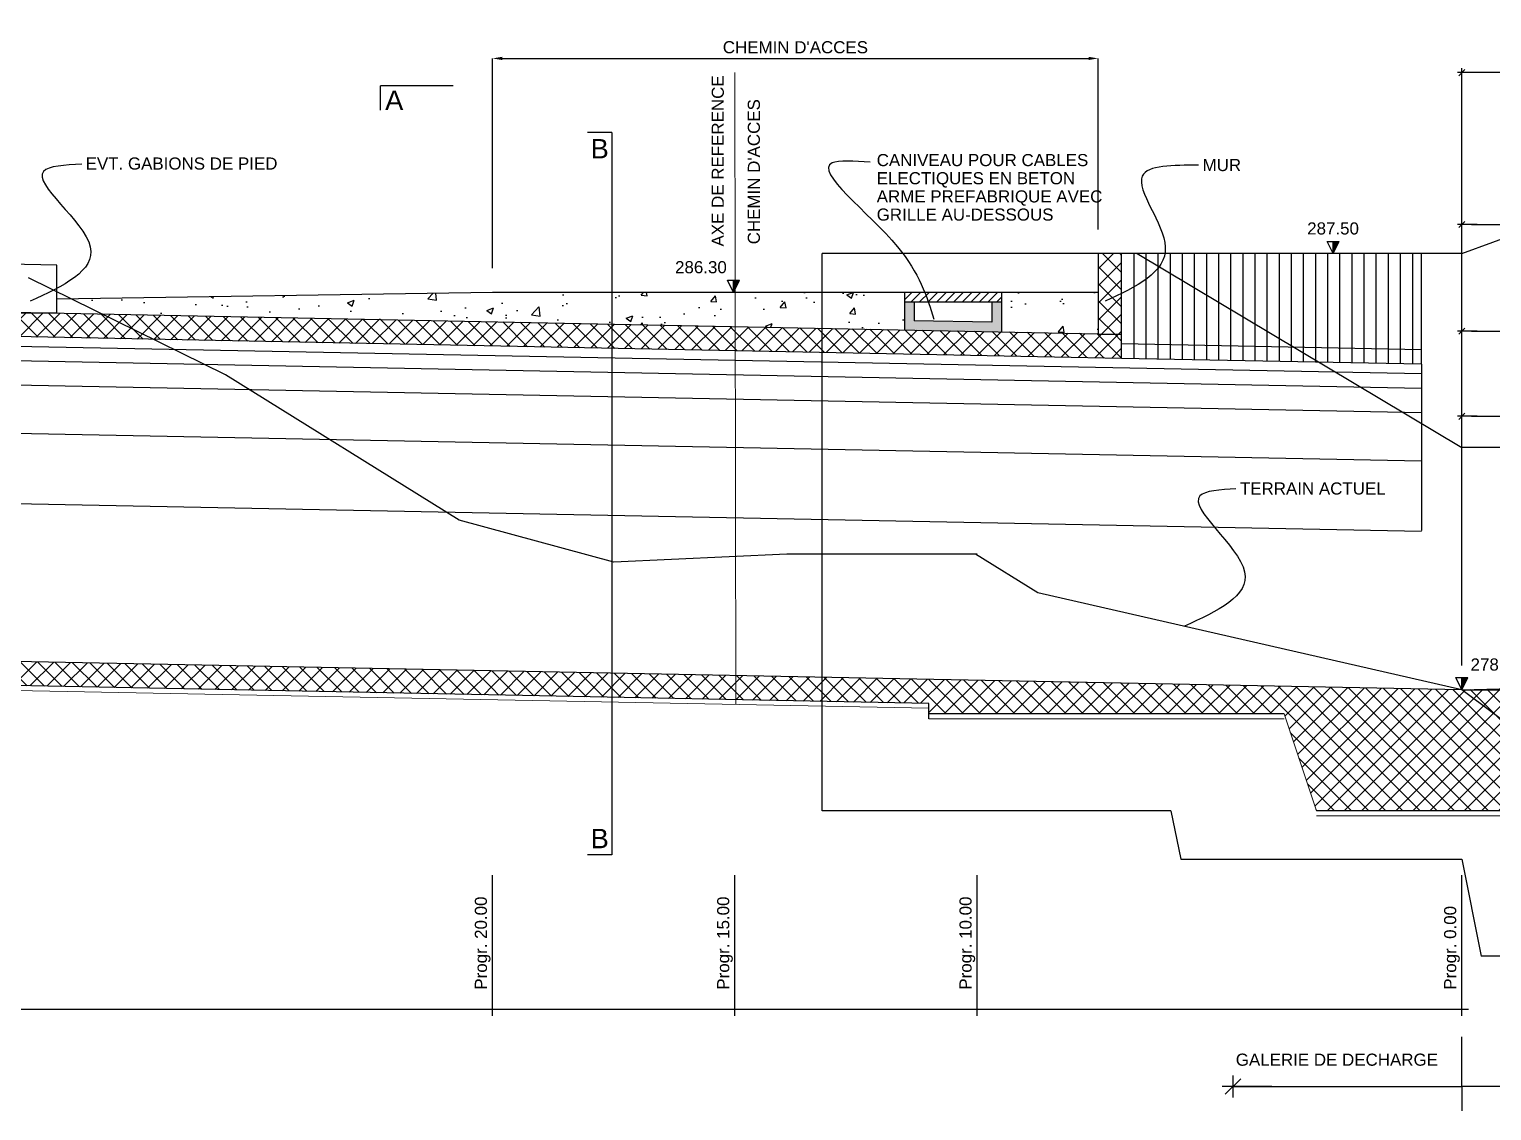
# Model space of a CAD drawing. Extents: x -367 to 63045, y 275 to 109039.
# Drawn here: x -119.76 to -89.58, y 472.36 to 494.68 of the extents above; entities that cross this region are included whole.
import ezdxf
from ezdxf.enums import TextEntityAlignment as Align

# ---------------------------------------------------------------- set-up
doc = ezdxf.new("R2010")
doc.units = 0
doc.header["$LTSCALE"] = 25.401856
doc.header["$MEASUREMENT"] = 0
for name, pattern in [('ACAD_ISO12W100', [21, 12, -3, 0, -3, 0, -3]), ('NASCOSTA', [9.525, 6.35, -3.175]), ('TRATTOPUNTO2', [12.7, 6.35, -3.175, 0, -3.175])]:
    doc.linetypes.add(name, pattern=pattern)
for name, color, linetype in [('curve livello 5 m', 7, 'Continuous'), ('DIME', 6, 'Continuous'), ('LIN010CO', 2, 'Continuous'), ('LIN018CO', 6, 'Continuous'), ('LIN018TR', 6, 'NASCOSTA'), ('LIN025CO', 7, 'Continuous'), ('LIN025TR', 7, 'NASCOSTA'), ('LIN035CO', 1, 'Continuous'), ('LIN050CO', 3, 'Continuous'), ('LIN07CO', 4, 'Continuous'), ('TEXT035', 1, 'Continuous'), ('TEXT050', 3, 'Continuous'), ('TRATTCOLO-30', 253, 'Continuous')]:
    doc.layers.add(name, color=color, linetype=linetype)
doc.styles.add('ARIAL', font='arial.ttf')
doc.styles.add('ROMANS', font='romans.shx')
doc.linetypes.add('ROCK', pattern='A,0.25,-0.18,["<",Standard,S=0.18,R=90,X=0,Y=-0.09],0,["-",Standard,S=0.18,R=45,X=-0.111213,Y=-0.238491],0.25', length=0.68)
doc.dimstyles.new('BO1', dxfattribs={"dimtxt": 0.25, "dimasz": 0.2, "dimexe": 0, "dimexo": 0.5, "dimgap": 0.1, "dimtad": 1, "dimzin": 0, "dimdsep": 46, "dimtxsty": 'ROMANS', "dimblk1": 'LINE', "dimblk2": 'LINE', "dimsah": 1, "dimcen": 2.5, "dimclrd": 256, "dimclre": 256, "dimclrt": 1, "dimadec": 0, "dimazin": 0, "dimtfac": 1, "dimtmove": 2, "dimatfit": 3, "dimldrblk": 'LINE', "dimfxl": 1, "dimtvp": 1, "dimtolj": 1, "dimtzin": 0, "dimarcsym": 0})
pattern_1 = [(45, (-210.99172, -133.72883), (-0.1767767, 0.1767767), []), (135, (-210.99172, -133.72883), (-0.1767767, -0.1767767), [])]

# ---------------------------------------------------------------- blocks, each defined once
blk = doc.blocks.new('LIVELLI1')
at = {"layer": 'LIN018CO'}
blk.add_solid([(0, 0.25), (0, 0), (0.125, 0.25)], dxfattribs=at)
at = {"layer": 'LIN035CO'}
for p, q in [((-0.125, 0.25), (0.125, 0.25)), ((0, 0), (-0.125, 0.25)), ((0, 0), (0, 0.25)), ((0, 0), (0.125, 0.25))]:
    blk.add_line(p, q, dxfattribs=at)
at = {"layer": 'TEXT035', "style": 'ARIAL'}
blk.add_attdef('VALORE', text='', height=0.25, dxfattribs=at).set_placement((0, 0.395), align=Align.CENTER)
blk = doc.blocks.new('LINE')
for p, q in [((-1.6, 0), (0.45, 0)), ((0, 0.45), (0, -0.45))]:
    blk.add_line(p, q)
at = {"color": 3}
blk.add_line((-0.318, -0.318), (0.318, 0.318), dxfattribs=at)
blk = doc.blocks.new('*D11')
at = {"layer": 'Defpoints', "color": 0, "transparency": 16777216}
for p in [(-82.392, 486.694), (-82.392, 483.244), (-90.202, 481.062)]:
    blk.add_point(p, dxfattribs=at)
at = {"layer": 'DIME', "lineweight": -2, "transparency": 16777216}
for p, q in [((-90.202, 481.562), (-90.202, 486.694)), ((-90.002, 486.694), (-82.592, 486.694)), ((-82.392, 483.744), (-82.392, 486.694))]:
    blk.add_line(p, q, dxfattribs=at)
at = {"layer": 'DIME', "lineweight": -2, "transparency": 16777216, "xscale": 0.2, "yscale": 0.2, "zscale": 0.2, "rotation": 180}
blk.add_blockref('LINE', (-90.202, 486.694), dxfattribs=at)
at = {"layer": 'DIME', "lineweight": -2, "transparency": 16777216, "xscale": 0.2, "yscale": 0.2, "zscale": 0.2}
blk.add_blockref('LINE', (-82.392, 486.694), dxfattribs=at)
at = {"layer": 'DIME', "color": 1, "transparency": 16777216, "insert": (-86.297, 486.921), "char_height": 0.25, "attachment_point": 5, "style": 'ARIAL'}
blk.add_mtext('\\A1;7.81', dxfattribs=at)
blk = doc.blocks.new('*D12')
at = {"layer": 'Defpoints', "color": 0, "transparency": 16777216}
for p in [(-79.652, 490.653), (-79.652, 489.551), (-90.202, 481.051)]:
    blk.add_point(p, dxfattribs=at)
at = {"layer": 'DIME', "lineweight": -2, "transparency": 16777216}
for p, q in [((-90.202, 481.551), (-90.202, 490.653)), ((-90.002, 490.653), (-79.852, 490.653)), ((-79.652, 490.051), (-79.652, 490.653))]:
    blk.add_line(p, q, dxfattribs=at)
at = {"layer": 'DIME', "lineweight": -2, "transparency": 16777216, "xscale": 0.2, "yscale": 0.2, "zscale": 0.2, "rotation": 180}
blk.add_blockref('LINE', (-90.202, 490.653), dxfattribs=at)
at = {"layer": 'DIME', "lineweight": -2, "transparency": 16777216, "xscale": 0.2, "yscale": 0.2, "zscale": 0.2}
blk.add_blockref('LINE', (-79.652, 490.653), dxfattribs=at)
at = {"layer": 'DIME', "color": 1, "transparency": 16777216, "insert": (-84.927, 490.881), "char_height": 0.25, "attachment_point": 5, "style": 'ARIAL'}
blk.add_mtext('\\A1;10.55', dxfattribs=at)
blk = doc.blocks.new('*D14')
at = {"layer": 'Defpoints', "color": 0, "transparency": 16777216}
for p in [(-86.402, 488.451), (-86.402, 487.28), (-90.202, 481.102)]:
    blk.add_point(p, dxfattribs=at)
at = {"layer": 'DIME', "lineweight": -2, "transparency": 16777216}
for p, q in [((-90.202, 481.602), (-90.202, 488.451)), ((-90.002, 488.451), (-86.602, 488.451)), ((-86.402, 487.78), (-86.402, 488.451))]:
    blk.add_line(p, q, dxfattribs=at)
at = {"layer": 'DIME', "lineweight": -2, "transparency": 16777216, "xscale": 0.2, "yscale": 0.2, "zscale": 0.2, "rotation": 180}
blk.add_blockref('LINE', (-90.202, 488.451), dxfattribs=at)
at = {"layer": 'DIME', "lineweight": -2, "transparency": 16777216, "xscale": 0.2, "yscale": 0.2, "zscale": 0.2}
blk.add_blockref('LINE', (-86.402, 488.451), dxfattribs=at)
at = {"layer": 'DIME', "color": 1, "transparency": 16777216, "insert": (-88.302, 488.679), "char_height": 0.25, "attachment_point": 5, "style": 'ARIAL'}
blk.add_mtext('\\A1;3.80', dxfattribs=at)
blk = doc.blocks.new('SEZ2')
at = {"layer": 'LIN07CO'}
for p, q in [((0, 0), (0, -1.5)), ((0, -1.5), (-0.5, -1.5))]:
    blk.add_line(p, q, dxfattribs=at)
at = {"layer": 'TEXT050', "style": 'ARIAL'}
blk.add_attdef('NOME_SEZIONE', text='', height=0.4, dxfattribs=at).set_placement((-0.25, -1.162), align=Align.MIDDLE)
blk = doc.blocks.new('SEZ1')
at = {"layer": 'LIN07CO'}
for q in [(-0.5, 1.5), (0, 0)]:
    blk.add_line((0, 1.5), q, dxfattribs=at)
at = {"layer": 'TEXT050', "style": 'ARIAL'}
blk.add_attdef('NOME_SEZIONE', text='', height=0.4, dxfattribs=at).set_placement((-0.25, 1.167), align=Align.MIDDLE)
blk = doc.blocks.new('SEZ5')
at = {"layer": 'LIN07CO'}
for p in [(-1.5, -0.5), (0, 0)]:
    blk.add_line(p, (-1.5, 0), dxfattribs=at)
at = {"layer": 'TEXT050', "style": 'ARIAL'}
blk.add_attdef('NOME_SEZIONE', text='', height=0.4, dxfattribs=at).set_placement((-1.217, -0.294), align=Align.MIDDLE)
blk = doc.blocks.new('*D25')
at = {"layer": 'Defpoints', "color": 0, "transparency": 16777216}
for p in [(-97.702, 494.08), (-97.702, 490.051), (-110.202, 489.251)]:
    blk.add_point(p, dxfattribs=at)
at = {"layer": 'DIME', "lineweight": -2, "transparency": 16777216}
for p, q in [((-110.202, 489.751), (-110.202, 494.08)), ((-110.002, 494.08), (-97.902, 494.08)), ((-97.702, 490.551), (-97.702, 494.08))]:
    blk.add_line(p, q, dxfattribs=at)
at = {"layer": 'DIME', "transparency": 16777216}
for points in [[(-110.002, 494.113), (-110.002, 494.047), (-110.202, 494.08)], [(-97.902, 494.113), (-97.902, 494.047), (-97.702, 494.08)]]:
    blk.add_solid(points, dxfattribs=at)
at = {"layer": 'DIME', "color": 1, "transparency": 16777216, "insert": (-103.952, 494.309), "char_height": 0.25, "attachment_point": 5, "style": 'ARIAL'}
blk.add_mtext("\\A1;CHEMIN D'ACCES", dxfattribs=at)
blk = doc.blocks.new('*D40')
at = {"layer": 'Defpoints', "color": 0, "transparency": 16777216}
for p in [(-90.202, 493.787), (-83.452, 493.051), (-90.202, 490.051)]:
    blk.add_point(p, dxfattribs=at)
at = {"layer": 'DIME', "lineweight": -2, "transparency": 16777216}
for p, q in [((-90.202, 490.551), (-90.202, 493.787)), ((-83.652, 493.787), (-90.002, 493.787)), ((-83.452, 493.551), (-83.452, 493.787))]:
    blk.add_line(p, q, dxfattribs=at)
at = {"layer": 'DIME', "lineweight": -2, "transparency": 16777216, "xscale": 0.2, "yscale": 0.2, "zscale": 0.2, "rotation": 180}
blk.add_blockref('LINE', (-90.202, 493.787), dxfattribs=at)
at = {"layer": 'DIME', "lineweight": -2, "transparency": 16777216, "xscale": 0.2, "yscale": 0.2, "zscale": 0.2}
blk.add_blockref('LINE', (-83.452, 493.787), dxfattribs=at)
at = {"layer": 'DIME', "color": 1, "transparency": 16777216, "insert": (-86.827, 494.015), "char_height": 0.25, "attachment_point": 5, "style": 'ARIAL'}
blk.add_mtext('\\A1;6.75', dxfattribs=at)

msp = doc.modelspace()

# ---------------------------------------------------------------- hatches: boundary and pattern name
at = {"layer": 'LIN010CO', "linetype": 'Continuous', "lineweight": 0}
h = msp.add_hatch(dxfattribs=at)
h.set_pattern_fill('ANSI37', color=256, scale=2, style=0)
h.set_pattern_definition(pattern_1)
h.paths.add_polyline_path([(-97.7018, 488.39917), (-97.2218, 488.38976), (-97.2218, 490.05079), (-97.7018, 490.05079)])
h.paths.add_polyline_path([(-103.4018, 488.01079), (-97.2218, 487.88967), (-97.2218, 488.38976), (-103.4018, 488.51089)])
h.paths.add_polyline_path([(-105.2018, 488.04607), (-103.4018, 488.01079), (-103.4018, 488.51089), (-105.2018, 488.54617)])
h.paths.add_polyline_path([(-110.2018, 488.14407), (-105.2018, 488.04607), (-105.2018, 488.54617), (-110.2018, 488.64417), (-110.2018, 488.44413)])
at = {"layer": 'LIN010CO'}
h = msp.add_hatch(dxfattribs=at)
h.set_pattern_fill('AR-CONC', color=256, scale=0.2, style=0)
h.set_pattern_definition([(50, (-210.9917, -133.7288), (1.4345204, -0.1255043), [0.15, -1.65]), (355, (-210.9917, -133.7288), (-0.2775027, 1.5043843), [0.12, -1.32]), (100.4514, (-210.8722, -133.7393), (1.1570188, 1.378879), [0.1274804, -1.4022842]), (46.1842, (-210.9917, -133.3288), (2.134482, -0.331038), [0.225, -2.475]), (96.6356, (-210.8139, -133.3564), (1.8693254, 1.948236), [0.1912206, -2.103426]), (351.1842, (-210.9917, -133.3288), (1.869324, 1.948237), [0.18, -1.98]), (21, (-210.7917, -133.4288), (1.193814, -0.8052378), [0.15, -1.65]), (326, (-210.7917, -133.4288), (0.4866307, 1.4503), [0.12, -1.32]), (71.4514, (-210.6922, -133.4959), (1.6804453, 0.645061), [0.1274804, -1.4022842]), (37.5, (-210.9917, -133.72883), (0.0243197, 0.6657877), [0, -1.304, 0, -1.34, 0, -1.325]), (7.5, (-210.9917, -133.7288), (0.5261391, 0.7888234), [0, -0.764, 0, -1.274, 0, -0.505]), (327.5, (-211.4377, -133.7288), (1.06764487, -0.04510974), [0, -0.5, 0, -1.56, 0, -2.07]), (317.5, (-211.6377, -133.7288), (1.1663723, 0.20021), [0, -0.65, 0, -1.036, 0, -1.47])])
h.paths.add_polyline_path([(-110.2018, 489.25079), (-118.89117, 489.11454), (-118.25512, 488.80202), (-110.2018, 488.64417)])
edge = h.paths.add_edge_path()
edge.add_spline(control_points=[(-107.75988, 488.59631), (-108.14647, 488.82173), (-108.52677, 489.04632), (-108.75625, 489.25079)], knot_values=[3.371221, 3.371221, 3.371221, 3.371221, 4.2483828, 4.2483828, 4.2483828, 4.2483828], degree=3, periodic=0)
edge.add_line((-108.75625, 489.25079), (-110.2018, 489.25079))
edge.add_line((-110.2018, 489.25079), (-110.2018, 488.64417))
edge.add_line((-110.2018, 488.64417), (-107.75988, 488.59631))
edge = h.paths.add_edge_path()
edge.add_line((-105.2018, 489.25079), (-108.75625, 489.25079))
edge.add_spline(control_points=[(-108.75625, 489.25079), (-108.52677, 489.04632), (-108.14647, 488.82173), (-107.75988, 488.59631)], knot_values=[3.371221, 3.371221, 3.371221, 3.371221, 4.2483828, 4.2483828, 4.2483828, 4.2483828], degree=3, periodic=0)
edge.add_line((-107.75988, 488.59631), (-105.2018, 488.54617))
edge.add_line((-105.2018, 488.54617), (-105.2018, 489.25079))
h.paths.add_polyline_path([(-103.4018, 489.25079), (-105.2018, 489.25079), (-105.2018, 488.54617), (-103.4018, 488.51089)])
h.paths.add_polyline_path([(-101.7018, 489.25079), (-103.4018, 489.25079), (-103.4018, 488.51089), (-101.7018, 488.47757)])
h.paths.add_polyline_path([(-97.7018, 489.25079), (-99.7018, 489.25079), (-99.7018, 488.43837), (-97.7018, 488.39917)])
h = msp.add_hatch(dxfattribs=at)
h.set_pattern_fill('ANSI31', color=256)
h.set_pattern_definition([(45, (-210.99172, -133.72883), (-0.088388348, 0.088388348), [])])
edge = h.paths.add_edge_path()
edge.add_line((-99.7018, 489.25079), (-101.28221, 489.25079))
edge.add_spline(control_points=[(-101.28221, 489.25079), (-101.25537, 489.18365), (-101.2308, 489.11705), (-101.20769, 489.05079)], knot_values=[4.00531147, 4.00531147, 4.00531147, 4.00531147, 4.23693918, 4.23693918, 4.23693918, 4.23693918], degree=3, periodic=0)
edge.add_line((-101.20769, 489.05079), (-99.7018, 489.05079))
edge.add_line((-99.7018, 489.05079), (-99.7018, 489.25079))
edge = h.paths.add_edge_path()
edge.add_spline(control_points=[(-101.20769, 489.05079), (-101.2308, 489.11705), (-101.25537, 489.18365), (-101.28221, 489.25079)], knot_values=[4.00531147, 4.00531147, 4.00531147, 4.00531147, 4.23693918, 4.23693918, 4.23693918, 4.23693918], degree=3, periodic=0)
edge.add_line((-101.28221, 489.25079), (-101.7018, 489.25079))
edge.add_line((-101.7018, 489.25079), (-101.7018, 489.05079))
edge.add_line((-101.7018, 489.05079), (-101.20769, 489.05079))
at = {"layer": 'LIN010CO', "linetype": 'Continuous', "lineweight": 0}
h = msp.add_hatch(dxfattribs=at)
h.set_pattern_fill('ANSI37', color=256, scale=2, style=0)
h.set_pattern_definition(pattern_1)
h.paths.add_polyline_path([(-132.2018, 488.87533), (-132.2018, 488.57527), (-131.54733, 488.56245), (-131.65104, 489.081)])
h.paths.add_polyline_path([(-131.64774, 489.06451), (-131.54733, 488.56245), (-130.3268, 488.53852), (-130.3268, 489.03825)])
h.paths.add_polyline_path([(-130.3268, 489.03825), (-130.3268, 488.53852), (-117.19504, 488.28114), (-118.24709, 488.79807), (-119.90794, 488.83109), (-120.18985, 488.83109), (-120.18985, 488.8367)])
h.paths.add_polyline_path([(-117.19504, 488.28114), (-110.2018, 488.14407), (-110.2018, 488.44413), (-110.2018, 488.63811), (-118.24709, 488.79807)])
h = msp.add_hatch(dxfattribs=at)
h.set_pattern_fill('ANSI37', color=256, scale=2, style=0)
h.set_pattern_definition(pattern_1)
h.paths.add_polyline_path([(-103.4018, 481.30951), (-110.2018, 481.44279), (-110.2018, 481.14273), (-110.2018, 480.94269), (-103.4018, 480.80941)])
h.paths.add_polyline_path([(-100.2018, 481.24679), (-103.4018, 481.30951), (-103.4018, 480.80941), (-101.2018, 480.76629), (-101.2018, 480.55079), (-100.2018, 480.55079)])
h.paths.add_polyline_path([(-90.2018, 481.05079), (-100.2018, 481.24679), (-100.2018, 480.55079), (-93.86847, 480.55079), (-93.2018, 478.55079), (-86.8918, 478.55079), (-85.8918, 475.55079), (-83.26518, 475.55079), (-83.39018, 475.80079), (-83.14018, 475.80079), (-83.26518, 475.55079), (-82.2418, 475.55079), (-80.7418, 477.55079), (-80.7418, 477.82114), (-82.42115, 477.95079), (-86.28285, 478.50534), (-86.36642, 478.55079), (-86.4018, 478.55079), (-86.4018, 478.57003), (-88.20512, 479.55079)])
h.paths.add_polyline_path([(-86.4018, 481.05079), (-90.2018, 481.05079), (-88.20512, 479.55079), (-86.4018, 478.57003)], flags=17)
h.paths.add_polyline_path([(-82.3918, 483.24439, -0.07300609), (-86.4018, 481.5401), (-86.4018, 481.05079), (-86.2018, 481.05079), (-86.2018, 478.55079), (-82.3918, 478.55079)])
h.paths.add_polyline_path([(-86.4018, 481.5401, -0.06411876), (-90.2018, 481.05079), (-86.4018, 481.05079)])
h.paths.add_polyline_path([(-80.7418, 478.55079), (-82.3918, 478.55079), (-86.36642, 478.55079), (-86.28285, 478.50534), (-82.42115, 477.95079), (-82.3918, 477.94852), (-82.5168, 478.19852), (-82.2668, 478.19852), (-82.3918, 477.94852), (-80.7418, 477.82114)], flags=17)
h.paths.add_polyline_path([(-83.86315, 475.87772), (-82.66721, 475.87772), (-82.66721, 476.26091), (-83.86315, 476.26091)], flags=24)
h.paths.add_polyline_path([(-82.98973, 478.27567), (-81.79387, 478.27567), (-81.79387, 478.6586), (-82.98973, 478.6586)], flags=25)
h = msp.add_hatch(dxfattribs=at)
h.set_pattern_fill('ANSI37', color=256, scale=2, style=0)
h.set_pattern_definition(pattern_1)
h.paths.add_polyline_path([(-130.2018, 481.83479), (-132.2018, 481.87399), (-132.2018, 481.37389), (-130.2018, 481.33469)])
h.paths.add_polyline_path([(-120.2018, 481.63879), (-130.2018, 481.83479), (-130.2018, 481.33469), (-120.2018, 481.13869)])
h.paths.add_polyline_path([(-110.2018, 481.44279), (-120.2018, 481.63879), (-120.2018, 481.13869), (-110.2018, 480.94269), (-110.2018, 481.14273)])
at = {"layer": 'TRATTCOLO-30', "linetype": 'Continuous', "lineweight": 0}
msp.add_hatch(color=256, dxfattribs=at).paths.add_polyline_path([(-99.7018, 489.05079), (-99.9018, 489.05079), (-99.9018, 488.63335), (-101.5018, 488.66516), (-101.5018, 489.05079), (-101.7018, 489.05079), (-101.7018, 488.4691), (-99.7018, 488.42934)])

# ---------------------------------------------------------------- linework, layer by layer
for p, q in [((-115.70863, 487.55079), (-119.77901, 489.55079)), ((-99.7018, 489.05079), (-101.7018, 489.05079))]:
    msp.add_line(p, q)
at = {"layer": 'curve livello 5 m', "color": 6}
for p, q in [((-91.0318, 487.5683), (-142.07595, 488.56877)), ((-91.0318, 487.26825), (-142.07595, 488.26871)), ((-91.0318, 486.76815), (-142.07595, 487.76862)), ((-91.0318, 487.76834), (-91.0318, 484.33933)), ((-91.0318, 485.76796), (-142.07595, 486.76842)), ((-91.0318, 484.31768), (-142.07595, 485.31815))]:
    msp.add_line(p, q, dxfattribs=at)
at = {"layer": 'LIN010CO', "linetype": 'TRATTOPUNTO2', "lineweight": 0, "ltscale": 0.1}
msp.add_line((-105.17987, 480.74424), (-105.2018, 493.79265), dxfattribs=at)
at = {"layer": 'LIN010CO'}
for p, q in [((-107.73913, 491.05006), (-107.73913, 479.14089)), ((-96.9718, 490.05079), (-96.9718, 487.88967)), ((-96.7218, 490.05079), (-96.7218, 487.87987)), ((-96.4718, 490.05079), (-96.4718, 487.87497)), ((-96.2218, 490.05079), (-96.2218, 487.88967)), ((-95.9718, 490.05079), (-95.9718, 487.86517)), ((-95.7218, 490.05079), (-95.7218, 487.86027)), ((-95.4718, 490.05079), (-95.4718, 487.85537)), ((-95.2218, 490.05079), (-95.2218, 487.85047)), ((-94.9718, 490.05079), (-94.9718, 487.84557)), ((-94.7218, 490.05079), (-94.7218, 487.84067)), ((-94.4718, 490.05079), (-94.4718, 487.83577)), ((-94.2218, 490.05079), (-94.2218, 487.83087)), ((-93.9718, 490.05079), (-93.9718, 487.82597)), ((-93.7218, 490.05079), (-93.7218, 487.82107)), ((-93.4718, 490.05079), (-93.4718, 487.81617)), ((-93.2218, 490.05079), (-93.2218, 487.81127)), ((-92.9718, 490.05079), (-92.9718, 487.80637)), ((-92.7218, 490.05079), (-92.7218, 487.80147)), ((-92.4718, 490.05079), (-92.4718, 487.79657)), ((-92.2218, 490.05079), (-92.2218, 487.79167)), ((-91.9718, 490.05079), (-91.9718, 487.78677)), ((-91.7218, 490.05079), (-91.7218, 487.78187)), ((-91.4718, 490.05079), (-91.4718, 487.77697)), ((-91.2218, 490.05079), (-91.2218, 487.77207)), ((-110.2018, 474.31761), (-110.2018, 477.21988)), ((-105.2018, 474.31761), (-105.2018, 477.21988)), ((-100.2018, 474.31761), (-100.2018, 477.21988)), ((-90.2018, 474.31761), (-90.2018, 477.21988))]:
    msp.add_line(p, q, dxfattribs=at)
at = {"layer": 'LIN018CO'}
for p, q in [((-142.07595, 474.45504), (-90.06437, 474.45504)), ((-90.2018, 472.86056), (-90.2018, 473.88638)), ((-90.2018, 472.86056), (-90.2018, 472.66056)), ((-90.2018, 472.66056), (-90.2018, 472.36056))]:
    msp.add_line(p, q, dxfattribs=at)
for points in [[(-102.41066, 491.93809), (-103.19416, 491.9221), (-101.8435, 490.19055), (-101.09375, 488.7)], [(-118.67937, 491.89765), (-119.46847, 491.74817), (-118.50068, 490.18891), (-119.74302, 489.06647)], [(-95.63216, 491.87488), (-96.79329, 491.65209), (-96.31939, 490.18891), (-97.56173, 489.06647)], [(-94.86151, 485.19984), (-95.60532, 485.05112), (-94.68237, 483.48141), (-95.92471, 482.35896)]]:
    msp.add_spline(points, degree=3, dxfattribs=at)
at = {"layer": 'LIN018TR', "linetype": 'ACAD_ISO12W100', "ltscale": 0.1}
for p, q in [((-103.4018, 478.55079), (-103.4018, 490.05079)), ((-96.9018, 490.05079), (-103.4018, 490.05079)), ((-96.9018, 490.05079), (-90.2018, 486.05079)), ((-86.4018, 486.05079), (-90.2018, 486.05079)), ((-96.2018, 478.55079), (-103.4018, 478.55079)), ((-96.2018, 478.55079), (-96.0018, 477.55079)), ((-96.0018, 477.55079), (-90.2018, 477.55079)), ((-90.2018, 477.55079), (-89.8018, 475.55079)), ((-85.8918, 475.55079), (-89.8018, 475.55079))]:
    msp.add_line(p, q, dxfattribs=at)
at = {"layer": 'LIN018TR', "linetype": 'NASCOSTA', "ltscale": 0.02}
msp.add_line((-97.7018, 488.38957), (-97.2218, 488.38957), dxfattribs=at)
at = {"layer": 'LIN018TR', "ltscale": 0.1}
msp.add_line((-91.0318, 488.0684), (-97.2218, 488.18972), dxfattribs=at)
at = {"layer": 'LIN025CO'}
for p, q in [((-90.2018, 490.05079), (-83.4518, 492.55079)), ((-90.2018, 490.05079), (-97.7018, 490.05079)), ((-91.0318, 487.76834), (-91.0318, 490.05079)), ((-91.0318, 487.76834), (-97.2218, 487.88967))]:
    msp.add_line(p, q, dxfattribs=at)
at = {"layer": 'LIN025TR', "ltscale": 0.1}
for p, q in [((-110.89161, 484.55079), (-115.70863, 487.55079)), ((-107.69971, 483.68248), (-110.89161, 484.55079)), ((-104.12593, 483.85079), (-107.69971, 483.68248)), ((-100.2018, 483.85079), (-104.12593, 483.85079)), ((-98.95273, 483.05079), (-100.23242, 483.85079)), ((-90.2018, 481.05079), (-98.95273, 483.05079)), ((-88.20512, 479.55079), (-90.2018, 481.05079)), ((-90.2018, 481.05079), (-86.2018, 481.05079))]:
    msp.add_line(p, q, dxfattribs=at)
at = {"layer": 'LIN035CO'}
for p, q in [((-119.18985, 489.81168), (-120.18985, 489.83128)), ((-119.18985, 488.83109), (-119.18985, 489.81168)), ((-110.2018, 489.25079), (-119.18985, 489.10986)), ((-97.7018, 489.25079), (-110.2018, 489.25079)), ((-120.18985, 488.83109), (-119.18985, 488.83109))]:
    msp.add_line(p, q, dxfattribs=at)
at = {"layer": 'LIN050CO'}
for p, q in [((-97.7018, 490.05079), (-97.7018, 488.39917)), ((-97.2218, 487.88967), (-97.2218, 490.05079)), ((-101.7018, 489.25079), (-101.7018, 488.47757)), ((-99.7018, 489.25079), (-99.7018, 488.43837)), ((-97.70199, 488.38957), (-131.64774, 489.06451)), ((-101.5018, 489.05079), (-101.5018, 488.66516)), ((-99.9018, 489.05079), (-99.9018, 488.63335)), ((-99.9018, 488.63335), (-101.5018, 488.66516)), ((-97.2218, 487.88967), (-132.2018, 488.57527)), ((-97.7018, 488.38957), (-97.70199, 488.38957)), ((-90.2018, 481.05079), (-132.2018, 481.87399)), ((-101.2018, 480.76629), (-132.2116, 481.37408)), ((-101.2018, 480.76629), (-132.2116, 481.37408)), ((-101.2018, 480.45079), (-101.2018, 480.76629)), ((-93.86847, 480.55079), (-101.2018, 480.55079)), ((-86.8918, 478.55079), (-93.2018, 478.55079))]:
    msp.add_line(p, q, dxfattribs=at)
at = {"layer": 'LIN050CO', "linetype": 'ROCK', "lineweight": 0}
for p, q in [((-132.2018, 481.27387), (-101.2018, 480.66627)), ((-101.2018, 480.45079), (-93.86847, 480.45079)), ((-93.86847, 480.55079), (-93.2018, 478.55079)), ((-93.2018, 478.45079), (-86.85847, 478.45079))]:
    msp.add_line(p, q, dxfattribs=at)
at = {"layer": 'LIN050CO'}
msp.add_arc((-90.20518, 496.06283), 15.01204, 270.012909, 301.364072, dxfattribs=at)

# ---------------------------------------------------------------- block references
msp.add_blockref('LIVELLI1', (-92.85755, 490.05079)).add_auto_attribs({'VALORE': '287.50'})
ref = msp.add_blockref('LIVELLI1', (-105.22755, 489.25079))
ref.add_attrib('VALORE', '286.30', dxfattribs={"layer": 'TEXT035', "height": 0.25, "style": 'ARIAL'}).set_placement((-105.90138, 489.64602), align=Align.CENTER)
ref = msp.add_blockref('LIVELLI1', (-90.2018, 481.05079))
ref.add_attrib('VALORE', '278.50', dxfattribs={"layer": 'TEXT035', "height": 0.25, "style": 'ARIAL'}).set_placement((-89.48606, 481.44602), align=Align.CENTER)
at = {"layer": 'LIN025CO'}
for name, p, values in [('SEZ5', (-111.01317, 493.51169), {'NOME_SEZIONE': 'A'}), ('SEZ1', (-107.73913, 491.05006), {'NOME_SEZIONE': 'B'}), ('SEZ2', (-107.73913, 479.14089), {'NOME_SEZIONE': 'B'})]:
    msp.add_blockref(name, p, dxfattribs=at).add_auto_attribs(values)

# ---------------------------------------------------------------- texts
at = {"layer": 'TEXT035', "style": 'ARIAL'}
for s, p in [('AXE DE REFERENCE  ', (-105.42877, 490.19826)), ("CHEMIN D'ACCES", (-104.6846, 490.24335)), ('Progr. 20.00', (-110.31701, 474.85992)), ('Progr. 15.00', (-105.31701, 474.85992)), ('Progr. 10.00', (-100.31701, 474.85992)), ('Progr. 0.00', (-90.31701, 474.85992))]:
    msp.add_text(s, height=0.25, rotation=90, dxfattribs=at).set_placement(p)
for s, p in [('EVT. GABIONS DE PIED', (-118.59785, 491.78585)), ('CANIVEAU POUR CABLES', (-102.27449, 491.85679)), ('MUR', (-95.55041, 491.75436)), ('ELECTIQUES EN BETON', (-102.27449, 491.48228)), ('ARME PREFABRIQUE AVEC', (-102.27449, 491.10728)), ('GRILLE AU-DESSOUS', (-102.27449, 490.73228)), ('TERRAIN ACTUEL', (-94.77954, 485.07834)), ('GALERIE DE DECHARGE', (-94.86493, 473.28986))]:
    msp.add_text(s, height=0.25, dxfattribs=at).set_placement(p)

# ---------------------------------------------------------------- dimensions: what is measured, and where the dimension line sits
at = {"layer": 'DIME'}
dim = msp.add_linear_dim(base=(-97.7018, 494.07999), p1=(-110.2018, 489.25079), p2=(-97.7018, 490.05079), text="CHEMIN D'ACCES", dimstyle='BO1', override={"dimtxsty": 'ARIAL'}, dxfattribs=at)
dim.commit()
dim.dimension.update_dxf_attribs({"geometry": '*D25', "text_midpoint": (-103.9518, 494.30925)})
for base, p1, p2, picture, middle in [((-90.2018, 493.78716), (-83.4518, 493.05079), (-90.2018, 490.05079), '*D40', (-86.8268, 494.0148)), ((-79.6518, 490.653), (-90.2018, 481.05079), (-79.6518, 489.55079), '*D12', (-84.9268, 490.88064)), ((-86.4018, 488.45141), (-90.2018, 481.10178), (-86.4018, 487.28045), '*D14', (-88.3018, 488.67913)), ((-82.3918, 486.69356), (-90.2018, 481.06171), (-82.3918, 483.24439), '*D11', (-86.2968, 486.9212))]:
    dim = msp.add_linear_dim(base=base, p1=p1, p2=p2, dimstyle='BO1', override={"dimtxsty": 'ARIAL'}, dxfattribs=at)
    dim.commit()
    dim.dimension.update_dxf_attribs({"geometry": picture, "text_midpoint": middle})

# ---------------------------------------------------------------- leaders
at = {"layer": 'LIN018CO'}
for points, override in [([(-94.922, 472.86056), (-90.2018, 472.86056)], {"dimasz": 0.5, "dimtad": 0, "dimtxsty": 'ARIAL'}), ([(-85.36934, 472.86056), (-90.2018, 472.86056)], {"dimasz": 0.5, "dimgap": 0.1, "dimtad": 0, "dimtxsty": 'ARIAL'})]:
    msp.add_leader(points, dimstyle='BO1', override=override, dxfattribs=at)

doc.saveas('drawing.dxf')
